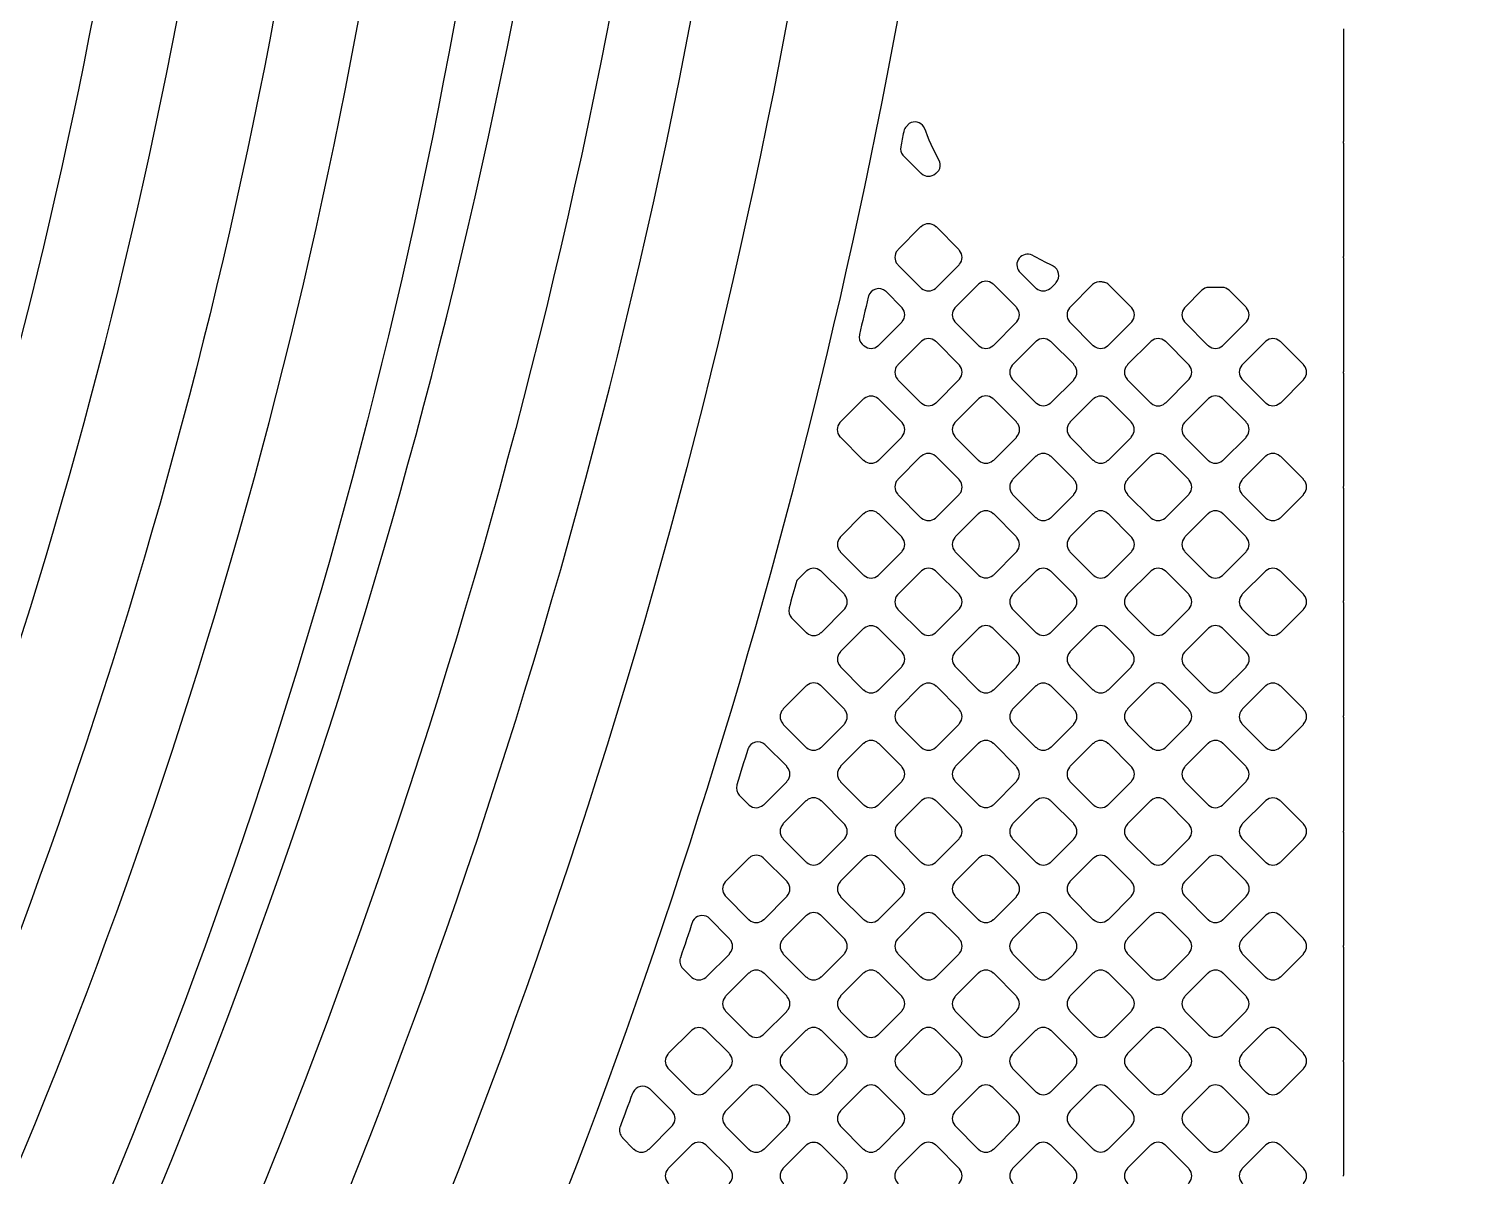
# Model space of a CAD drawing. Extents: x 3811 to 4077, y -444 to -307.
# Drawn here: x 3971.24 to 3973.937, y -381.871 to -379.717 of the extents above; entities that cross this region are included whole.
import ezdxf

# ---------------------------------------------------------------- set-up
doc = ezdxf.new("R2010")
doc.units = 0
doc.layers.add('gbr-dxf', color=7, linetype='Continuous')
doc.layers.add('gbr-outline-dxf', color=2, linetype='Continuous')

msp = doc.modelspace()

# ---------------------------------------------------------------- linework, layer by layer
at = {"layer": 'gbr-dxf'}
for p, q in [((3973.7083, -379.717), (3973.7083, -379.9287)), ((3973.7083, -379.9319), (3973.7083, -380.1446)), ((3973.7083, -380.1468), (3973.7083, -380.361)), ((3973.7083, -380.3632), (3973.7083, -380.5759)), ((3973.7083, -380.5791), (3973.7083, -380.7908)), ((3973.7083, -380.7939), (3973.7083, -381.0067)), ((3973.7083, -381.0089), (3973.7083, -381.2231)), ((3973.7083, -381.2253), (3973.7083, -381.438)), ((3973.7083, -381.4411), (3973.7083, -381.6528)), ((3973.7083, -381.656), (3973.7083, -381.8687))]:
    msp.add_line(p, q, dxfattribs=at)
at = {"layer": 'gbr-dxf', "linetype": 'Continuous'}
for points in [[(3971.0008, -384.3046, 0.139526), (3973.068, -377.8975, -0.274491), (3973.082, -377.8756, 0.210508), (3973.089, -377.8608, -0.047362), (3973.0881, -377.8513, -0.091104), (3973.0914, -377.8333), (3973.2075, -377.5282, -0.066558), (3973.226, -377.4777), (3973.226, -374.8182, 0.199318), (3973.2113, -374.7828), (3972.9554, -374.5278, 0.198501), (3972.9202, -374.5132), (3970.4327, -374.5132, 0.198987)], [(3970.4855, -374.6408), (3972.8681, -374.6408, -0.198395), (3972.9033, -374.6553), (3973.0843, -374.8356, -0.199424), (3973.099, -374.8711), (3973.099, -377.4057, -0.198889), (3973.0844, -377.441), (3972.8906, -377.6349, 0.188485), (3972.8698, -377.6854, -0.064967), (3972.8688, -377.6917), (3972.8688, -377.7252, -0.016201), (3972.8689, -377.7308, -0.161259), (3970.3231, -384.8952, -0.03053)], [(3969.6111, -383.9641, 0.16455), (3971.6997, -377.7894, -0.009265), (3971.6998, -377.7864), (3971.6998, -377.7426, -0.018465), (3971.6997, -377.7409, 0.414241), (3971.6247, -377.6659, -0.014695), (3971.6234, -377.6659), (3971.6154, -377.6659, -0.018488), (3971.6137, -377.6659, 0.40441), (3971.5387, -377.7384), (3971.5387, -377.8195, -0.008849), (3971.5387, -377.8223, -0.163905), (3969.5111, -383.837, -0.038571)], [(3969.8632, -384.19, 0.165094), (3972.0332, -377.7971, -0.009229), (3972.0332, -377.7941), (3972.0332, -377.7393, 0.40164), (3971.9599, -377.6659), (3971.9531, -377.6659), (3971.9525, -377.6659, 0.407482), (3971.8776, -377.7392), (3971.8776, -377.7888, -0.009242), (3971.8775, -377.7918, -0.16464), (3969.7487, -384.0768, -0.029463)], [(3969.9281, -384.5824, 0.159546), (3972.3659, -377.7416), (3972.3659, -377.7409, 0.414241), (3972.2909, -377.6659, -0.014632), (3972.2896, -377.6659), (3972.2877, -377.6659, -0.018442), (3972.286, -377.6659, 0.40413), (3972.211, -377.7384), (3972.211, -377.7964, -0.009242), (3972.211, -377.7994, -0.165171), (3970.0009, -384.3027, -0.039615)], [(3970.1871, -384.7805, 0.160737), (3972.6908, -377.7442, -0.0147), (3972.6907, -377.7429), (3972.6908, -377.7418, -0.011474), (3972.6907, -377.7409, 0.414241), (3972.6157, -377.6659), (3972.6155, -377.6659, 0.393993), (3972.5439, -377.739, -0.016639), (3972.5438, -377.7405, -0.159795), (3970.0652, -384.6957, -0.028322)], [(3969.3722, -383.7259, 0.163845), (3971.3609, -377.8203, -0.00876)]]:
    msp.add_lwpolyline(points, format="xyb", dxfattribs=at)
for points in [[(3972.8768, -379.9386, 0.212655), (3972.8809, -379.9544), (3972.9145, -379.988, -0.083134), (3972.9159, -379.9889, 0.37981), (3972.9419, -379.9889, -0.096625), (3972.9435, -379.9879), (3972.9482, -379.9833, 0.21268), (3972.9505, -379.9667, -0.039653), (3972.9206, -379.9009, 0.398515), (3972.8929, -379.895), (3972.8877, -379.9002), (3972.8877, -379.9002), (3972.8876, -379.9003, 0.128532), (3972.8828, -379.9092), (3972.8828, -379.9093, 0.012501), (3972.8827, -379.91, -0.054939), (3972.8825, -379.9105, -0.000668)], [(3972.8708, -380.1591, -0.091954), (3972.8718, -380.1606), (3972.9145, -380.2033, -0.096111), (3972.9161, -380.2043, 0.37981), (3972.9421, -380.2043, -0.096458), (3972.9437, -380.2033), (3972.9863, -380.1608, -0.096627), (3972.9872, -380.1592, 0.379859), (3972.9872, -380.1332, -0.096723), (3972.9863, -380.1315), (3972.9438, -380.0891, -0.108174), (3972.9419, -380.088, 0.379731), (3972.9159, -380.088, -0.096625), (3972.9143, -380.089), (3972.8718, -380.1315, -0.096111), (3972.8708, -380.1331, 0.379682)], [(3973.0993, -380.1727), (3973.13, -380.2034, -0.091631), (3973.1315, -380.2043, 0.379068), (3973.1575, -380.2043, -0.096259), (3973.1591, -380.2034), (3973.1675, -380.195, -0.06506), (3973.1688, -380.1931, 0.485697), (3973.1632, -380.1628, -0.068196), (3973.1613, -380.1614, -0.023251), (3973.1235, -380.1421, 0.795528)], [(3972.9787, -380.2669, -0.096103), (3972.9796, -380.2685), (3973.0221, -380.311, -0.09979), (3973.0238, -380.312, 0.37981), (3973.0498, -380.312, -0.096458), (3973.0514, -380.311), (3973.0939, -380.2686, -0.096627), (3973.0949, -380.2669, 0.379859), (3973.0949, -380.241, -0.108473), (3973.0938, -380.2391), (3973.0516, -380.1968, -0.10474), (3973.0497, -380.1958, 0.379731), (3973.0238, -380.1958, -0.096625), (3973.0221, -380.1968), (3972.9796, -380.2393, -0.096111), (3972.9787, -380.2409, 0.379682)], [(3973.194, -380.2669, -0.087748), (3973.1949, -380.2684), (3973.2378, -380.3113, -0.087638), (3973.2393, -380.3122, 0.37981), (3973.2653, -380.3122, -0.096625), (3973.2669, -380.3112), (3973.3096, -380.2685, -0.096111), (3973.3106, -380.2669, 0.379471), (3973.3106, -380.2409, -0.087715), (3973.3097, -380.2395), (3973.2672, -380.197, 0.098163), (3973.2603, -380.1934, -0.003656), (3973.2545, -380.1922, -0.038096), (3973.2542, -380.1922, 0.236588), (3973.2371, -380.1973), (3973.195, -380.2393, -0.096111), (3973.194, -380.2409, 0.379682)], [(3972.7994, -380.2915, 0.241469), (3972.8044, -380.309), (3972.8066, -380.3112, -0.100401), (3972.8083, -380.3122, 0.378792), (3972.8342, -380.3122, -0.096377), (3972.8359, -380.3112), (3972.8786, -380.2685, -0.095895), (3972.8796, -380.2668, 0.379347), (3972.8795, -380.2409, -0.092523), (3972.8786, -380.2393), (3972.8503, -380.211, -0.04957), (3972.8485, -380.2097, 0.549231), (3972.8165, -380.219, -0.043099), (3972.8158, -380.2207, -0.001499), (3972.7994, -380.2912, -0.033452)], [(3973.4097, -380.2409, 0.379422), (3973.4097, -380.2669, -0.108042), (3973.4108, -380.2687), (3973.453, -380.3109, -0.107817), (3973.4549, -380.312, 0.37981), (3973.4808, -380.312, -0.096625), (3973.4825, -380.311), (3973.5249, -380.2686, -0.096111), (3973.5259, -380.2669, 0.379859), (3973.5259, -380.241, -0.100399), (3973.5249, -380.2392), (3973.4934, -380.2078), (3973.4934, -380.2078, 0.181507), (3973.4804, -380.2024), (3973.4547, -380.2024, 0.174062), (3973.4423, -380.2077), (3973.4107, -380.2393, -0.096328)], [(3972.8708, -380.3747, -0.095956), (3972.8718, -380.3764), (3972.9143, -380.4188, -0.100151), (3972.916, -380.4198, 0.37981), (3972.942, -380.4198, -0.096458), (3972.9436, -380.4189), (3972.9863, -380.3762, -0.096627), (3972.9872, -380.3746, 0.379859), (3972.9872, -380.3486, -0.092636), (3972.9863, -380.347), (3972.9438, -380.3046, -0.104691), (3972.942, -380.3035, 0.379731), (3972.9161, -380.3035, -0.096625), (3972.9144, -380.3045), (3972.8718, -380.3471, -0.096111), (3972.8708, -380.3488, 0.379682)], [(3973.0864, -380.3746, -0.095956), (3973.0873, -380.3762), (3973.1299, -380.4188, -0.10046), (3973.1317, -380.4198, 0.37981), (3973.1576, -380.4198, -0.096625), (3973.1593, -380.4188), (3973.2017, -380.3764, -0.096111), (3973.2027, -380.3748, 0.379859), (3973.2027, -380.3488, -0.108195), (3973.2016, -380.3469), (3973.1592, -380.3045, -0.104691), (3973.1574, -380.3035, 0.379731), (3973.1315, -380.3035, -0.096625), (3973.1298, -380.3045), (3973.0873, -380.347, -0.096111), (3973.0864, -380.3486, 0.379682)], [(3973.3018, -380.3748, -0.083235), (3973.3027, -380.3762), (3973.3455, -380.419, -0.087416), (3973.347, -380.4199, 0.37981), (3973.373, -380.4199, -0.096458), (3973.3746, -380.4189), (3973.4173, -380.3762, -0.096627), (3973.4183, -380.3746, 0.379859), (3973.4183, -380.3486, -0.088442), (3973.4173, -380.3471), (3973.3745, -380.3043, -0.083733), (3973.3731, -380.3034, 0.379731), (3973.3472, -380.3034, -0.096625), (3973.3455, -380.3044), (3973.3028, -380.3471, -0.096111), (3973.3018, -380.3488, 0.379682)], [(3973.5174, -380.3746, -0.099964), (3973.5184, -380.3763), (3973.5609, -380.4188, -0.104264), (3973.5627, -380.4198, 0.37981), (3973.5886, -380.4198, -0.096625), (3973.5903, -380.4189), (3973.6328, -380.3763, -0.096111), (3973.6338, -380.3747, 0.379859), (3973.6338, -380.3487, -0.088014), (3973.6329, -380.3472), (3973.5902, -380.3045, -0.100824), (3973.5885, -380.3035, 0.379731), (3973.5625, -380.3035, -0.096625), (3973.5608, -380.3045), (3973.5184, -380.347, -0.096111), (3973.5174, -380.3486, 0.379682)], [(3972.7627, -380.4562, 0.378474), (3972.7628, -380.4827, -0.046804), (3972.763, -380.483), (3972.8065, -380.5265, -0.104246), (3972.8083, -380.5276, 0.379422), (3972.8343, -380.5275, -0.096458), (3972.8359, -380.5266), (3972.8784, -380.484, -0.096627), (3972.8794, -380.4824, 0.379859), (3972.8794, -380.4564, -0.088442), (3972.8785, -380.4549), (3972.8359, -380.4124, -0.100824), (3972.8342, -380.4113, 0.379471), (3972.8083, -380.4113, -0.095866), (3972.8066, -380.4123), (3972.7629, -380.456, -0.035015)], [(3972.9785, -380.4564, 0.379422), (3972.9785, -380.4824, -0.099964), (3972.9795, -380.4841), (3973.022, -380.5266, -0.104264), (3973.0238, -380.5276, 0.379308), (3973.0498, -380.5277, -0.095968), (3973.0514, -380.5267), (3973.094, -380.4841, -0.096328), (3973.095, -380.4824, 0.37947), (3973.095, -380.4565, -0.104765), (3973.094, -380.4547), (3973.0515, -380.4122, -0.100519), (3973.0497, -380.4112, 0.379357), (3973.0238, -380.4112, -0.09601), (3973.0222, -380.4121), (3972.9795, -380.4548, -0.096227)], [(3973.1941, -380.4825, -0.087748), (3973.1951, -380.4839), (3973.2377, -380.5266, -0.092126), (3973.2393, -380.5276, 0.37981), (3973.2653, -380.5276, -0.096458), (3973.2669, -380.5266), (3973.3095, -380.4841, -0.096627), (3973.3104, -380.4824, 0.379859), (3973.3104, -380.4564, -0.100902), (3973.3094, -380.4547), (3973.267, -380.4122, -0.096627), (3973.2653, -380.4113, 0.379731), (3973.2394, -380.4113, -0.096625), (3973.2377, -380.4122), (3973.1951, -380.4548, -0.096111), (3973.1941, -380.4565, 0.379682)], [(3973.4096, -380.4824, -0.095956), (3973.4106, -380.484), (3973.4534, -380.5268, -0.083134), (3973.4548, -380.5277, 0.37981), (3973.4808, -380.5277, -0.096625), (3973.4824, -380.5267), (3973.5251, -380.4841, -0.096111), (3973.5261, -380.4824, 0.379859), (3973.5261, -380.4565, -0.09253), (3973.5251, -380.4549), (3973.4823, -380.4121, -0.088207), (3973.4808, -380.4112, 0.379731), (3973.4548, -380.4112, -0.096625), (3973.4532, -380.4121), (3973.4106, -380.4548, -0.096111), (3973.4096, -380.4564, 0.379682)], [(3972.8708, -380.5901, -0.099964), (3972.8718, -380.5918), (3972.9143, -380.6343, -0.104264), (3972.9161, -380.6354, 0.379308), (3972.9421, -380.6354, -0.095968), (3972.9437, -380.6344), (3972.9863, -380.5918, -0.096328), (3972.9873, -380.5902, 0.379), (3972.9873, -380.5643, -0.08785), (3972.9864, -380.5628), (3972.9436, -380.52, -0.100465), (3972.9419, -380.519, 0.37947), (3972.9159, -380.519, -0.096625), (3972.9143, -380.52), (3972.8718, -380.5625, -0.096111), (3972.8708, -380.5642, 0.379682)], [(3973.0863, -380.5643, 0.379201), (3973.0864, -380.5902, -0.099964), (3973.0874, -380.5919), (3973.1297, -380.6343, -0.10399), (3973.1315, -380.6353, 0.379451), (3973.1575, -380.6354, -0.096259), (3973.1591, -380.6344), (3973.2017, -380.5918, -0.096539), (3973.2027, -380.5901, 0.379249), (3973.2027, -380.5642, -0.104293), (3973.2017, -380.5624), (3973.1593, -380.52, -0.100519), (3973.1576, -380.519, 0.3795), (3973.1316, -380.519, -0.096259), (3973.13, -380.52), (3973.0873, -380.5626, -0.096539)], [(3973.3018, -380.5642, 0.379422), (3973.3018, -380.5901, -0.087784), (3973.3028, -380.5916), (3973.3456, -380.6344, -0.092233), (3973.3471, -380.6354, 0.37981), (3973.3731, -380.6354, -0.096458), (3973.3747, -380.6344), (3973.4173, -380.5919, -0.096627), (3973.4183, -380.5902, 0.379357), (3973.4183, -380.5643, -0.100504), (3973.4173, -380.5626), (3973.3747, -380.5199, -0.096726), (3973.373, -380.519, 0.379), (3973.3471, -380.5189, -0.09601), (3973.3454, -380.5199), (3973.3028, -380.5626, -0.096328)], [(3973.5174, -380.5643, 0.379422), (3973.5174, -380.5903, -0.087809), (3973.5183, -380.5917), (3973.561, -380.6344, -0.092072), (3973.5625, -380.6354, 0.37981), (3973.5885, -380.6354, -0.096625), (3973.5902, -380.6344), (3973.6328, -380.5917, -0.096111), (3973.6338, -380.5901, 0.3795), (3973.6338, -380.5641, -0.083622), (3973.6329, -380.5627), (3973.5902, -380.52, -0.096539), (3973.5886, -380.519, 0.378699), (3973.5626, -380.519, -0.09601), (3973.561, -380.52), (3973.5183, -380.5627, -0.096328)], [(3972.763, -380.6979, -0.087343), (3972.7639, -380.6994), (3972.8067, -380.7423, -0.091737), (3972.8083, -380.7432, 0.379422), (3972.8343, -380.7432, -0.096625), (3972.8359, -380.7422), (3972.8786, -380.6995, -0.096111), (3972.8795, -380.6979, 0.379859), (3972.8795, -380.6719, -0.083792), (3972.8787, -380.6705), (3972.8359, -380.6277, -0.096627), (3972.8342, -380.6267, 0.3795), (3972.8083, -380.6267, -0.096117), (3972.8066, -380.6277), (3972.7639, -380.6704, -0.095895), (3972.763, -380.672, 0.378651)], [(3972.9786, -380.672, 0.379201), (3972.9787, -380.6979, -0.104132), (3972.9797, -380.6997), (3973.022, -380.742, -0.107936), (3973.0238, -380.743, 0.37981), (3973.0498, -380.743, -0.096458), (3973.0514, -380.7421), (3973.0939, -380.6996, -0.096627), (3973.0949, -380.698, 0.3795), (3973.0949, -380.672, -0.100514), (3973.0939, -380.6703), (3973.0514, -380.6278, -0.096195), (3973.0497, -380.6268, 0.378939), (3973.0238, -380.6268, -0.096259), (3973.0222, -380.6278), (3972.9796, -380.6703, -0.096539)], [(3973.194, -380.6979, -0.095956), (3973.195, -380.6996), (3973.2376, -380.7422, -0.10046), (3973.2393, -380.7432, 0.37981), (3973.2653, -380.7432, -0.096625), (3973.2669, -380.7422), (3973.3096, -380.6995, -0.096111), (3973.3106, -380.6979, 0.379859), (3973.3106, -380.6719, -0.09253), (3973.3096, -380.6704), (3973.267, -380.6278, -0.104691), (3973.2652, -380.6267, 0.379731), (3973.2393, -380.6267, -0.096625), (3973.2376, -380.6277), (3973.195, -380.6703, -0.096111), (3973.194, -380.672, 0.379682)], [(3973.4097, -380.6979, -0.10047), (3973.4107, -380.6996), (3973.4533, -380.7422, -0.087638), (3973.4548, -380.7431, 0.37981), (3973.4808, -380.7431, -0.096625), (3973.4824, -380.7421), (3973.525, -380.6996, -0.096111), (3973.5259, -380.6979, 0.379859), (3973.5259, -380.672, -0.104293), (3973.5249, -380.6702), (3973.4825, -380.6278, -0.100519), (3973.4808, -380.6268, 0.379731), (3973.4548, -380.6268, -0.096458), (3973.4532, -380.6278), (3973.4107, -380.6703, -0.096627), (3973.4097, -380.6719, 0.379682)], [(3972.6673, -380.8046, 0.25255), (3972.6721, -380.823, -0.042477), (3972.6723, -380.8233), (3972.6991, -380.85, -0.087645), (3972.7006, -380.851, 0.378731), (3972.7265, -380.851, -0.09601), (3972.7281, -380.85), (3972.7707, -380.8074, -0.096328), (3972.7717, -380.8058, 0.37947), (3972.7717, -380.7798, -0.104765), (3972.7706, -380.778), (3972.7282, -380.7355, -0.100824), (3972.7264, -380.7345, 0.379731), (3972.7005, -380.7345, -0.096625), (3972.6988, -380.7355), (3972.6817, -380.7526, -0.001131), (3972.6673, -380.8042, -0.048816)], [(3972.8708, -380.8058, -0.087748), (3972.8717, -380.8072), (3972.9144, -380.8499, -0.092126), (3972.916, -380.8509, 0.37981), (3972.942, -380.8509, -0.096458), (3972.9436, -380.8499), (3972.9863, -380.8072, -0.096627), (3972.9872, -380.8056, 0.379859), (3972.9872, -380.7796, -0.084073), (3972.9864, -380.7782), (3972.9437, -380.7355, -0.096627), (3972.942, -380.7346, 0.379731), (3972.9161, -380.7346, -0.096625), (3972.9144, -380.7355), (3972.8718, -380.7782, -0.096111), (3972.8708, -380.7798, 0.379682)], [(3973.0864, -380.8056, -0.103917), (3973.0874, -380.8074), (3973.1298, -380.8498, -0.107817), (3973.1317, -380.8509, 0.37981), (3973.1576, -380.8509, -0.096625), (3973.1593, -380.8499), (3973.2017, -380.8074, -0.096111), (3973.2027, -380.8058, 0.379859), (3973.2027, -380.7798, -0.100399), (3973.2017, -380.7781), (3973.1591, -380.7355, -0.096627), (3973.1574, -380.7345, 0.379731), (3973.1315, -380.7345, -0.096625), (3973.1298, -380.7355), (3973.0873, -380.778, -0.096111), (3973.0864, -380.7796, 0.379682)], [(3973.3018, -380.8058, -0.091954), (3973.3028, -380.8074), (3973.3454, -380.8499, -0.096128), (3973.347, -380.8509, 0.37981), (3973.373, -380.8509, -0.096458), (3973.3746, -380.8499), (3973.4173, -380.8073, -0.096627), (3973.4183, -380.8056, 0.379859), (3973.4183, -380.7796, -0.096723), (3973.4173, -380.778), (3973.3747, -380.7354, -0.092564), (3973.3731, -380.7345, 0.379731), (3973.3472, -380.7345, -0.096625), (3973.3455, -380.7355), (3973.3028, -380.7782, -0.096111), (3973.3018, -380.7798, 0.379682)], [(3973.5174, -380.8056, -0.091954), (3973.5183, -380.8072), (3973.561, -380.8499, -0.096332), (3973.5627, -380.8509, 0.37981), (3973.5886, -380.8509, -0.096625), (3973.5903, -380.8499), (3973.6328, -380.8074, -0.096111), (3973.6338, -380.8057, 0.379859), (3973.6338, -380.7798, -0.096458), (3973.6328, -380.7781), (3973.5903, -380.7356, -0.108174), (3973.5885, -380.7346, 0.379731), (3973.5625, -380.7346, -0.096625), (3973.5608, -380.7355), (3973.5184, -380.778, -0.096111), (3973.5174, -380.7797, 0.379682)], [(3972.7631, -380.8875, 0.379201), (3972.7631, -380.9135, -0.091954), (3972.7641, -380.915), (3972.8066, -380.9576, -0.096128), (3972.8083, -380.9586, 0.37981), (3972.8343, -380.9586, -0.096458), (3972.8359, -380.9576), (3972.8784, -380.9151, -0.096627), (3972.8794, -380.9134, 0.3795), (3972.8794, -380.8875, -0.096614), (3972.8785, -380.8858), (3972.8361, -380.8434, -0.107877), (3972.8342, -380.8424, 0.378939), (3972.8083, -380.8424, -0.096259), (3972.8066, -380.8433), (3972.7641, -380.8859, -0.096539)], [(3972.9785, -380.9134, -0.092061), (3972.9795, -380.915), (3973.0222, -380.9577, -0.096227), (3973.0238, -380.9587, 0.379422), (3973.0498, -380.9587, -0.096458), (3973.0514, -380.9577), (3973.094, -380.9151, -0.096627), (3973.095, -380.9135, 0.379357), (3973.095, -380.8875, -0.096462), (3973.094, -380.8859), (3973.0513, -380.8432, -0.092624), (3973.0497, -380.8422, 0.37947), (3973.0238, -380.8422, -0.096625), (3973.0221, -380.8432), (3972.9795, -380.8858, -0.096111), (3972.9785, -380.8875, 0.379308)], [(3973.1941, -380.9135, -0.095506), (3973.1951, -380.9151), (3973.2376, -380.9576, -0.100054), (3973.2393, -380.9586, 0.379422), (3973.2653, -380.9586, -0.096458), (3973.2669, -380.9576), (3973.3095, -380.9151, -0.096627), (3973.3104, -380.9134, 0.379859), (3973.3104, -380.8875, -0.092636), (3973.3095, -380.8859), (3973.2668, -380.8432, -0.088207), (3973.2653, -380.8423, 0.379357), (3973.2394, -380.8423, -0.095968), (3973.2377, -380.8433), (3973.1951, -380.8859, -0.096328), (3973.1941, -380.8875, 0.378952)], [(3973.4096, -380.9134, -0.103917), (3973.4106, -380.9152), (3973.4532, -380.9578, -0.092072), (3973.4548, -380.9588, 0.37981), (3973.4808, -380.9588, -0.096625), (3973.4824, -380.9578), (3973.5251, -380.9151, -0.096111), (3973.5261, -380.9135, 0.379859), (3973.5261, -380.8875, -0.100399), (3973.525, -380.8858), (3973.4825, -380.8432, -0.096627), (3973.4808, -380.8422, 0.379731), (3973.4548, -380.8422, -0.096625), (3973.4532, -380.8432), (3973.4106, -380.8858, -0.096111), (3973.4096, -380.8874, 0.379682)], [(3972.6554, -381.0212, -0.103917), (3972.6564, -381.023), (3972.6989, -381.0655, -0.092126), (3972.7004, -381.0665, 0.37981), (3972.7264, -381.0665, -0.096458), (3972.728, -381.0655), (3972.7707, -381.0228, -0.096627), (3972.7717, -381.0212, 0.379859), (3972.7717, -380.9952, -0.100902), (3972.7707, -380.9935), (3972.7282, -380.951, -0.096627), (3972.7266, -380.95, 0.379731), (3972.7006, -380.95, -0.096625), (3972.6989, -380.951), (3972.6563, -380.9936, -0.096111), (3972.6554, -380.9953, 0.379682)], [(3972.8708, -381.0212, -0.091954), (3972.8718, -381.0227), (3972.9145, -381.0654, -0.096332), (3972.9161, -381.0664, 0.37981), (3972.9421, -381.0664, -0.096625), (3972.9437, -381.0654), (3972.9863, -381.0229, -0.096111), (3972.9872, -381.0212, 0.379859), (3972.9872, -380.9953, -0.096458), (3972.9863, -380.9936), (3972.9438, -380.9511, -0.108174), (3972.9419, -380.9501, 0.379731), (3972.9159, -380.9501, -0.096625), (3972.9143, -380.9511), (3972.8718, -380.9935, -0.096111), (3972.8708, -380.9952, 0.379682)], [(3973.0864, -381.0213, -0.092139), (3973.0873, -381.0228), (3973.1299, -381.0654, -0.096332), (3973.1315, -381.0664, 0.379308), (3973.1575, -381.0664, -0.095968), (3973.1591, -381.0654), (3973.2017, -381.0228, -0.096328), (3973.2027, -381.0212, 0.37924), (3973.2027, -380.9952, -0.096614), (3973.2017, -380.9936), (3973.1591, -380.951, -0.092413), (3973.1575, -380.95, 0.379249), (3973.1316, -380.9501, -0.096458), (3973.13, -380.951), (3973.0873, -380.9936, -0.096627), (3973.0864, -380.9953, 0.379682)], [(3973.3018, -381.0212, -0.095956), (3973.3028, -381.0228), (3973.3454, -381.0654, -0.10046), (3973.3471, -381.0664, 0.379308), (3973.3731, -381.0665, -0.095968), (3973.3747, -381.0655), (3973.4173, -381.0229, -0.096328), (3973.4183, -381.0212, 0.379), (3973.4183, -380.9953, -0.092315), (3973.4173, -380.9937), (3973.3745, -380.9509, -0.088003), (3973.373, -380.95, 0.37947), (3973.347, -380.95, -0.096625), (3973.3454, -380.951), (3973.3028, -380.9936, -0.096111), (3973.3018, -380.9952, 0.379682)], [(3973.5174, -381.0213, -0.096265), (3973.5183, -381.0229), (3973.5608, -381.0654, -0.100073), (3973.5626, -381.0664, 0.379201), (3973.5885, -381.0664, -0.096625), (3973.5902, -381.0654), (3973.6328, -381.0228, -0.096111), (3973.6338, -381.0211, 0.3795), (3973.6338, -380.9952, -0.092029), (3973.6329, -380.9936), (3973.5904, -380.9511, -0.104354), (3973.5886, -380.9501, 0.379249), (3973.5626, -380.9501, -0.096625), (3973.561, -380.9511), (3973.5184, -380.9937, -0.096111), (3973.5174, -380.9953, 0.379451)], [(3972.5691, -381.1368, 0.259996), (3972.5738, -381.1557, -0.068332), (3972.5741, -381.1562), (3972.5911, -381.1732, -0.096227), (3972.5927, -381.1742, 0.379465), (3972.6187, -381.1741, -0.096458), (3972.6203, -381.1732), (3972.6629, -381.1306, -0.096627), (3972.6639, -381.129, 0.3795), (3972.6639, -381.103, -0.096614), (3972.6629, -381.1014), (3972.6227, -381.0611, -0.035625), (3972.622, -381.0606, 0.526141), (3972.5902, -381.0686, -0.047585), (3972.5897, -381.0696, -0.00145), (3972.5691, -381.1364, -0.048026)], [(3972.763, -381.103, 0.379422), (3972.763, -381.129, -0.095956), (3972.764, -381.1306), (3972.8066, -381.1732, -0.10046), (3972.8083, -381.1742, 0.379308), (3972.8342, -381.1742, -0.095968), (3972.8359, -381.1733), (3972.8786, -381.1306, -0.096328), (3972.8796, -381.1289, 0.37947), (3972.8795, -381.103, -0.092523), (3972.8786, -381.1014), (3972.836, -381.0588, -0.10442), (3972.8342, -381.0578, 0.379357), (3972.8083, -381.0578, -0.09601), (3972.8066, -381.0587), (3972.764, -381.1014, -0.096227)], [(3972.9787, -381.129, -0.095956), (3972.9796, -381.1306), (3973.0221, -381.1731, -0.100151), (3973.0238, -381.1741, 0.37981), (3973.0498, -381.1741, -0.096458), (3973.0514, -381.1731), (3973.0939, -381.1307, -0.096627), (3973.0949, -381.129, 0.379859), (3973.0949, -381.103, -0.108361), (3973.0938, -381.1012), (3973.0516, -381.0589, -0.104691), (3973.0497, -381.0579, 0.379731), (3973.0238, -381.0579, -0.096625), (3973.0221, -381.0589), (3972.9796, -381.1013, -0.096111), (3972.9787, -381.103, 0.379682)], [(3973.194, -381.129, -0.087748), (3973.1949, -381.1305), (3973.2378, -381.1733, -0.092072), (3973.2393, -381.1742, 0.37981), (3973.2653, -381.1742, -0.096625), (3973.2669, -381.1732), (3973.3096, -381.1306, -0.096111), (3973.3106, -381.1289, 0.379859), (3973.3106, -381.103, -0.083792), (3973.3097, -381.1016), (3973.2669, -381.0588, -0.096627), (3973.2652, -381.0578, 0.379731), (3973.2393, -381.0578, -0.096625), (3973.2376, -381.0588), (3973.195, -381.1014, -0.096111), (3973.194, -381.103, 0.379682)], [(3973.4097, -381.1289, -0.107356), (3973.4108, -381.1308), (3973.4532, -381.1732, -0.095895), (3973.4548, -381.1742, 0.379422), (3973.4808, -381.1741, -0.096625), (3973.4824, -381.1732), (3973.525, -381.1306, -0.096111), (3973.5259, -381.129, 0.379859), (3973.5259, -381.103, -0.096458), (3973.5249, -381.1014), (3973.4824, -381.0588, -0.092623), (3973.4808, -381.0579, 0.3795), (3973.4549, -381.0578, -0.096259), (3973.4532, -381.0588), (3973.4107, -381.1014, -0.095895), (3973.4097, -381.103, 0.378651)], [(3972.6553, -381.2366, -0.107999), (3972.6564, -381.2385), (3972.6989, -381.281, -0.096332), (3972.7005, -381.282, 0.37981), (3972.7265, -381.282, -0.096625), (3972.7282, -381.281), (3972.7707, -381.2385, -0.096111), (3972.7717, -381.2368, 0.379859), (3972.7717, -381.2108, -0.096458), (3972.7707, -381.2092), (3972.728, -381.1665, -0.092289), (3972.7264, -381.1655, 0.379731), (3972.7005, -381.1655, -0.096625), (3972.6988, -381.1665), (3972.6563, -381.209, -0.096111), (3972.6553, -381.2107, 0.379682)], [(3972.8708, -381.2109, 0.379201), (3972.8708, -381.2368, -0.096103), (3972.8718, -381.2384), (3972.9143, -381.2809, -0.09979), (3972.916, -381.2819, 0.379451), (3972.9419, -381.2819, -0.096259), (3972.9436, -381.281), (3972.9863, -381.2383, -0.096539), (3972.9873, -381.2366, 0.379249), (3972.9872, -381.2107, -0.09253), (3972.9863, -381.2091), (3972.9438, -381.1666, -0.10442), (3972.942, -381.1656, 0.3795), (3972.9161, -381.1656, -0.096259), (3972.9144, -381.1666), (3972.8718, -381.2092, -0.096539)], [(3973.0863, -381.2366, -0.09601), (3973.0873, -381.2383), (3973.1299, -381.2809, -0.100401), (3973.1317, -381.2819, 0.379422), (3973.1576, -381.2819, -0.096458), (3973.1593, -381.2809), (3973.2017, -381.2385, -0.096627), (3973.2027, -381.2368, 0.3795), (3973.2027, -381.2109, -0.10824), (3973.2016, -381.209), (3973.1592, -381.1666, -0.104354), (3973.1574, -381.1655, 0.379249), (3973.1315, -381.1656, -0.096625), (3973.1298, -381.1665), (3973.0873, -381.209, -0.096111), (3973.0864, -381.2107, 0.379308)], [(3973.3018, -381.2368, -0.083235), (3973.3027, -381.2382), (3973.3455, -381.281, -0.087978), (3973.347, -381.2819, 0.37981), (3973.373, -381.2819, -0.096458), (3973.3746, -381.281), (3973.4173, -381.2383, -0.096627), (3973.4183, -381.2367, 0.379859), (3973.4183, -381.2107, -0.088442), (3973.4173, -381.2092), (3973.3745, -381.1664, -0.083733), (3973.3731, -381.1655, 0.379731), (3973.3472, -381.1655, -0.096625), (3973.3455, -381.1665), (3973.3028, -381.2092, -0.096111), (3973.3018, -381.2109, 0.379682)], [(3973.5174, -381.2367, -0.099971), (3973.5184, -381.2384), (3973.5609, -381.2809, -0.103923), (3973.5627, -381.2819, 0.378731), (3973.5886, -381.2819, -0.09601), (3973.5903, -381.281), (3973.6328, -381.2384, -0.096328), (3973.6338, -381.2367, 0.37947), (3973.6338, -381.2108, -0.088442), (3973.6329, -381.2093), (3973.5902, -381.1666, -0.100824), (3973.5885, -381.1656, 0.379731), (3973.5625, -381.1656, -0.096625), (3973.5608, -381.1666), (3973.5184, -381.2091, -0.096111), (3973.5174, -381.2107, 0.379451)], [(3972.5475, -381.3445, -0.095956), (3972.5485, -381.3461), (3972.5913, -381.3889, -0.083134), (3972.5927, -381.3898, 0.37981), (3972.6187, -381.3898, -0.096625), (3972.6203, -381.3888), (3972.663, -381.3461, -0.096111), (3972.664, -381.3445, 0.379859), (3972.664, -381.3185, -0.09253), (3972.663, -381.317), (3972.6202, -381.2742, -0.088207), (3972.6187, -381.2732, 0.379731), (3972.5928, -381.2732, -0.096625), (3972.5911, -381.2742), (3972.5485, -381.3168, -0.096111), (3972.5475, -381.3185, 0.379682)], [(3972.7631, -381.3445, -0.099964), (3972.7641, -381.3462), (3972.8065, -381.3886, -0.104069), (3972.8083, -381.3896, 0.37981), (3972.8343, -381.3896, -0.096458), (3972.8359, -381.3886), (3972.8784, -381.3461, -0.096627), (3972.8794, -381.3445, 0.379859), (3972.8794, -381.3185, -0.088442), (3972.8785, -381.317), (3972.8359, -381.2744, -0.100824), (3972.8342, -381.2734, 0.379731), (3972.8082, -381.2734, -0.096625), (3972.8066, -381.2744), (3972.7641, -381.3169, -0.096111), (3972.7631, -381.3185, 0.379682)], [(3972.9785, -381.3445, -0.099964), (3972.9795, -381.3462), (3973.022, -381.3887, -0.104264), (3973.0238, -381.3897, 0.37981), (3973.0498, -381.3897, -0.096625), (3973.0514, -381.3887), (3973.094, -381.3462, -0.096111), (3973.095, -381.3445, 0.379859), (3973.095, -381.3186, -0.104293), (3973.094, -381.3168), (3973.0515, -381.2743, -0.100824), (3973.0497, -381.2733, 0.379731), (3973.0238, -381.2733, -0.096625), (3973.0221, -381.2742), (3972.9795, -381.3169, -0.096111), (3972.9785, -381.3185, 0.379682)], [(3973.1941, -381.3445, -0.087848), (3973.1951, -381.346), (3973.2377, -381.3887, -0.092072), (3973.2393, -381.3896, 0.37981), (3973.2653, -381.3896, -0.096625), (3973.2669, -381.3887), (3973.3095, -381.3461, -0.096111), (3973.3104, -381.3445, 0.379859), (3973.3104, -381.3185, -0.100399), (3973.3094, -381.3168), (3973.267, -381.2743, -0.096857), (3973.2653, -381.2733, 0.379731), (3973.2394, -381.2733, -0.096458), (3973.2377, -381.2743), (3973.1951, -381.3169, -0.096627), (3973.1941, -381.3186, 0.379682)], [(3973.4096, -381.3445, -0.096625), (3973.4106, -381.3461), (3973.4534, -381.3889, -0.083134), (3973.4548, -381.3898, 0.37981), (3973.4808, -381.3898, -0.096625), (3973.4824, -381.3888), (3973.5251, -381.3461, -0.096111), (3973.5261, -381.3445, 0.379859), (3973.5261, -381.3185, -0.09253), (3973.5251, -381.317), (3973.4823, -381.2742, -0.088334), (3973.4808, -381.2732, 0.379731), (3973.4548, -381.2732, -0.096458), (3973.4532, -381.2742), (3973.4106, -381.3168, -0.096627), (3973.4096, -381.3185, 0.379682)], [(3972.4631, -381.4614, 0.266998), (3972.4676, -381.4809, -0.040727), (3972.4678, -381.4811), (3972.4834, -381.4967, -0.087737), (3972.4849, -381.4976, 0.379465), (3972.5109, -381.4976, -0.096625), (3972.5125, -381.4966), (3972.5552, -381.454, -0.096111), (3972.5562, -381.4523, 0.379859), (3972.5562, -381.4264, -0.104293), (3972.5551, -381.4246), (3972.5154, -381.3848, 0.424306), (3972.4867, -381.3916, -0.001519), (3972.4632, -381.461, -0.045951)], [(3972.6553, -381.4523, -0.095956), (3972.6563, -381.4539), (3972.699, -381.4966, -0.082912), (3972.7004, -381.4975, 0.37981), (3972.7264, -381.4975, -0.096458), (3972.728, -381.4965), (3972.7707, -381.4538, -0.096627), (3972.7717, -381.4522, 0.379859), (3972.7717, -381.4262, -0.092636), (3972.7707, -381.4247), (3972.728, -381.382, -0.088207), (3972.7266, -381.3811, 0.379731), (3972.7006, -381.3811, -0.096625), (3972.6989, -381.382), (3972.6563, -381.4247, -0.096111), (3972.6553, -381.4263, 0.379682)], [(3972.8708, -381.4522, -0.099964), (3972.8718, -381.4539), (3972.9143, -381.4964, -0.104264), (3972.9161, -381.4974, 0.379308), (3972.9421, -381.4975, -0.095968), (3972.9437, -381.4965), (3972.9863, -381.4539, -0.096328), (3972.9873, -381.4523, 0.379), (3972.9873, -381.4263, -0.08785), (3972.9864, -381.4248), (3972.9436, -381.3821, -0.100465), (3972.9419, -381.3811, 0.37947), (3972.9159, -381.3811, -0.096625), (3972.9143, -381.3821), (3972.8718, -381.4246, -0.096111), (3972.8708, -381.4262, 0.379682)], [(3973.0863, -381.4523, -0.099971), (3973.0873, -381.454), (3973.1298, -381.4964, -0.103923), (3973.1316, -381.4974, 0.378731), (3973.1575, -381.4974, -0.09601), (3973.1591, -381.4965), (3973.2017, -381.4539, -0.096328), (3973.2027, -381.4522, 0.37947), (3973.2027, -381.4263, -0.104765), (3973.2017, -381.4245), (3973.1593, -381.3821, -0.100824), (3973.1576, -381.3811, 0.379731), (3973.1316, -381.3811, -0.096625), (3973.13, -381.3821), (3973.0873, -381.4247, -0.096111), (3973.0864, -381.4263, 0.379451)], [(3973.3018, -381.4522, -0.087748), (3973.3027, -381.4537), (3973.3456, -381.4965, -0.092126), (3973.3471, -381.4975, 0.37981), (3973.3731, -381.4975, -0.096458), (3973.3747, -381.4965), (3973.4173, -381.454, -0.096627), (3973.4183, -381.4523, 0.379859), (3973.4183, -381.4263, -0.100902), (3973.4172, -381.4246), (3973.3747, -381.382, -0.096627), (3973.373, -381.381, 0.379731), (3973.347, -381.381, -0.096625), (3973.3454, -381.382), (3973.3028, -381.4246, -0.096111), (3973.3018, -381.4263, 0.379682)], [(3973.5174, -381.4523, -0.087748), (3973.5183, -381.4538), (3973.561, -381.4965, -0.092072), (3973.5625, -381.4974, 0.37981), (3973.5885, -381.4974, -0.096625), (3973.5902, -381.4965), (3973.6328, -381.4538, -0.096111), (3973.6338, -381.4521, 0.379859), (3973.6338, -381.4262, -0.083792), (3973.6329, -381.4248), (3973.5902, -381.3821, -0.096627), (3973.5886, -381.3811, 0.379731), (3973.5626, -381.3811, -0.096625), (3973.561, -381.3821), (3973.5184, -381.4247, -0.096111), (3973.5174, -381.4264, 0.379682)], [(3972.5475, -381.5601, -0.099964), (3972.5485, -381.5618), (3972.5911, -381.6044, -0.087978), (3972.5926, -381.6053, 0.37981), (3972.6186, -381.6053, -0.096458), (3972.6202, -381.6043), (3972.6629, -381.5617, -0.096627), (3972.6639, -381.56, 0.379859), (3972.6639, -381.5341, -0.104765), (3972.6628, -381.5322), (3972.6205, -381.4899, -0.100824), (3972.6187, -381.4889, 0.379731), (3972.5928, -381.4889, -0.096625), (3972.5911, -381.4899), (3972.5485, -381.5325, -0.096111), (3972.5475, -381.5341, 0.379682)], [(3972.763, -381.5341, 0.379422), (3972.763, -381.56, -0.087748), (3972.7639, -381.5615), (3972.8067, -381.6043, -0.092072), (3972.8083, -381.6053, 0.379308), (3972.8342, -381.6053, -0.095968), (3972.8359, -381.6043), (3972.8786, -381.5616, -0.096328), (3972.8796, -381.56, 0.37947), (3972.8795, -381.534, -0.084073), (3972.8787, -381.5326), (3972.8359, -381.4898, -0.096857), (3972.8342, -381.4888, 0.379357), (3972.8083, -381.4888, -0.09601), (3972.8066, -381.4898), (3972.764, -381.5324, -0.096227)], [(3972.9786, -381.5341, 0.379201), (3972.9787, -381.56, -0.103917), (3972.9797, -381.5618), (3973.022, -381.6041, -0.108029), (3973.0238, -381.6051, 0.379451), (3973.0498, -381.6051, -0.096259), (3973.0514, -381.6042), (3973.0939, -381.5617, -0.096539), (3973.0949, -381.56, 0.379249), (3973.0949, -381.5341, -0.100399), (3973.0939, -381.5324), (3973.0514, -381.4899, -0.096857), (3973.0498, -381.4889, 0.3795), (3973.0238, -381.4889, -0.096259), (3973.0222, -381.4899), (3972.9796, -381.5324, -0.096539)], [(3973.194, -381.5341, 0.379201), (3973.194, -381.56, -0.096103), (3973.195, -381.5617), (3973.2376, -381.6043, -0.09979), (3973.2393, -381.6053, 0.379451), (3973.2653, -381.6053, -0.096259), (3973.2669, -381.6043), (3973.3096, -381.5616, -0.096539), (3973.3106, -381.5599, 0.379249), (3973.3106, -381.534, -0.09253), (3973.3096, -381.5324), (3973.267, -381.4898, -0.10442), (3973.2652, -381.4888, 0.3795), (3973.2393, -381.4888, -0.096259), (3973.2376, -381.4898), (3973.195, -381.5324, -0.096539)], [(3973.4097, -381.534, 0.379422), (3973.4097, -381.56, -0.10047), (3973.4107, -381.5617), (3973.4533, -381.6043, -0.088202), (3973.4548, -381.6052, 0.379451), (3973.4807, -381.6052, -0.096259), (3973.4824, -381.6042), (3973.525, -381.5616, -0.096539), (3973.526, -381.56, 0.379249), (3973.5259, -381.5341, -0.104293), (3973.5249, -381.5323), (3973.4825, -381.4899, -0.100824), (3973.4808, -381.4889, 0.379357), (3973.4549, -381.4889, -0.095968), (3973.4532, -381.4898), (3973.4107, -381.5324, -0.096328)], [(3972.4398, -381.6419, 0.379201), (3972.4398, -381.6678, -0.103917), (3972.4409, -381.6696), (3972.4833, -381.7121, -0.092126), (3972.4849, -381.713, 0.37981), (3972.5109, -381.713, -0.096458), (3972.5125, -381.712), (3972.555, -381.6695, -0.096627), (3972.556, -381.6678, 0.3795), (3972.556, -381.6419, -0.100514), (3972.555, -381.6402), (3972.5125, -381.5977, -0.096195), (3972.5109, -381.5967, 0.378939), (3972.485, -381.5967, -0.096259), (3972.4833, -381.5977), (3972.4408, -381.6402, -0.096539)], [(3972.6552, -381.6678, -0.099643), (3972.6562, -381.6695), (3972.6989, -381.7122, -0.087864), (3972.7004, -381.7132, 0.379422), (3972.7264, -381.7131, -0.096458), (3972.728, -381.7122), (3972.7707, -381.6695, -0.096627), (3972.7717, -381.6678, 0.379859), (3972.7717, -381.6419, -0.104765), (3972.7706, -381.6401), (3972.7282, -381.5976, -0.100519), (3972.7264, -381.5966, 0.379357), (3972.7005, -381.5966, -0.09601), (3972.6988, -381.5975), (3972.6562, -381.6402, -0.096227), (3972.6552, -381.6418, 0.378952)], [(3972.8708, -381.6419, 0.379201), (3972.8708, -381.6678, -0.087748), (3972.8717, -381.6693), (3972.9144, -381.712, -0.092126), (3972.916, -381.713, 0.379451), (3972.9419, -381.713, -0.096259), (3972.9436, -381.712), (3972.9863, -381.6693, -0.096539), (3972.9873, -381.6676, 0.379249), (3972.9872, -381.6417, -0.083792), (3972.9864, -381.6403), (3972.9437, -381.5976, -0.096857), (3972.942, -381.5966, 0.3795), (3972.9161, -381.5966, -0.096259), (3972.9144, -381.5976), (3972.8718, -381.6403, -0.096539)], [(3973.0863, -381.6417, 0.379422), (3973.0864, -381.6677, -0.104392), (3973.0874, -381.6695), (3973.1298, -381.7119, -0.107817), (3973.1317, -381.7129, 0.379308), (3973.1576, -381.713, -0.095968), (3973.1592, -381.712), (3973.2017, -381.6695, -0.096328), (3973.2027, -381.6679, 0.37947), (3973.2027, -381.6419, -0.100902), (3973.2017, -381.6402), (3973.1591, -381.5976, -0.096627), (3973.1574, -381.5966, 0.379357), (3973.1315, -381.5966, -0.095968), (3973.1299, -381.5976), (3973.0873, -381.6401, -0.096328)], [(3973.3018, -381.6679, -0.091954), (3973.3028, -381.6694), (3973.3454, -381.712, -0.096332), (3973.347, -381.713, 0.37981), (3973.373, -381.713, -0.096625), (3973.3746, -381.712), (3973.4173, -381.6693, -0.096111), (3973.4183, -381.6677, 0.379859), (3973.4183, -381.6417, -0.096458), (3973.4173, -381.6401), (3973.3747, -381.5975, -0.092289), (3973.3731, -381.5966, 0.379731), (3973.3472, -381.5966, -0.096625), (3973.3455, -381.5975), (3973.3028, -381.6403, -0.096111), (3973.3018, -381.6419, 0.379682)], [(3973.5174, -381.6418, 0.379422), (3973.5174, -381.6677, -0.092139), (3973.5183, -381.6693), (3973.561, -381.712, -0.096332), (3973.5627, -381.713, 0.37981), (3973.5886, -381.713, -0.096625), (3973.5903, -381.712), (3973.6328, -381.6694, -0.096111), (3973.6338, -381.6678, 0.3795), (3973.6338, -381.6418, -0.096475), (3973.6328, -381.6402), (3973.5903, -381.5977, -0.10771), (3973.5884, -381.5966, 0.378699), (3973.5625, -381.5966, -0.09601), (3973.5609, -381.5976), (3973.5183, -381.6401, -0.096328)], [(3972.3499, -381.7786, 0.274222), (3972.3543, -381.7985, -0.068083), (3972.3546, -381.7991), (3972.3755, -381.8199, -0.095686), (3972.3771, -381.8209, 0.379071), (3972.403, -381.8208, -0.096815), (3972.4047, -381.8198), (3972.4474, -381.7772, -0.096314), (3972.4483, -381.7755, 0.379859), (3972.4483, -381.7496, -0.096815), (3972.4473, -381.7479), (3972.4073, -381.7079, -0.095886), (3972.4053, -381.7067, 0.508984), (3972.3746, -381.7134, -0.101159), (3972.3732, -381.7155, -0.001391), (3972.35, -381.7782, -0.045941)], [(3972.5475, -381.7755, -0.103917), (3972.5486, -381.7773), (3972.5912, -381.8199, -0.092072), (3972.5927, -381.8208, 0.37981), (3972.6187, -381.8208, -0.096625), (3972.6203, -381.8199), (3972.6629, -381.7773, -0.096111), (3972.6639, -381.7757, 0.379859), (3972.6639, -381.7497, -0.100399), (3972.6628, -381.748), (3972.6203, -381.7054, -0.096627), (3972.6186, -381.7044, 0.379731), (3972.5926, -381.7044, -0.096625), (3972.591, -381.7054), (3972.5485, -381.7479, -0.096111), (3972.5475, -381.7495, 0.379682)], [(3972.763, -381.7757, -0.092139), (3972.7639, -381.7772), (3972.8065, -381.8198, -0.096332), (3972.8082, -381.8208, 0.37981), (3972.8341, -381.8208, -0.096625), (3972.8358, -381.8198), (3972.8784, -381.7771, -0.096111), (3972.8794, -381.7755, 0.379859), (3972.8794, -381.7495, -0.096458), (3972.8784, -381.7479), (3972.8361, -381.7055, -0.108515), (3972.8342, -381.7045, 0.379731), (3972.8082, -381.7045, -0.096458), (3972.8066, -381.7054), (3972.764, -381.7481, -0.096627), (3972.763, -381.7497, 0.379682)], [(3972.9785, -381.7496, 0.379422), (3972.9785, -381.7755, -0.092139), (3972.9795, -381.7771), (3973.0222, -381.8198, -0.096332), (3973.0238, -381.8208, 0.379308), (3973.0498, -381.8208, -0.095968), (3973.0514, -381.8198), (3973.094, -381.7772, -0.096328), (3973.095, -381.7756, 0.37947), (3973.095, -381.7496, -0.096723), (3973.094, -381.7479), (3973.0513, -381.7053, -0.092564), (3973.0497, -381.7043, 0.379357), (3973.0238, -381.7043, -0.095968), (3973.0222, -381.7053), (3972.9795, -381.7479, -0.096328)], [(3973.1941, -381.7756, -0.095956), (3973.1951, -381.7772), (3973.2376, -381.8197, -0.099727), (3973.2393, -381.8207, 0.378952), (3973.2652, -381.8207, -0.09601), (3973.2669, -381.8197), (3973.3095, -381.7771, -0.096328), (3973.3104, -381.7755, 0.379), (3973.3105, -381.7496, -0.092315), (3973.3095, -381.748), (3973.2668, -381.7053, -0.088003), (3973.2653, -381.7044, 0.379117), (3973.2394, -381.7044, -0.096117), (3973.2377, -381.7053), (3973.1951, -381.748, -0.096111), (3973.1941, -381.7496, 0.379682)], [(3973.4096, -381.7755, -0.103884), (3973.4106, -381.7773), (3973.4533, -381.8199, -0.091578), (3973.4548, -381.8209, 0.379201), (3973.4808, -381.8208, -0.096625), (3973.4824, -381.8199), (3973.5251, -381.7772, -0.096111), (3973.5261, -381.7755, 0.379357), (3973.5261, -381.7496, -0.100402), (3973.5251, -381.7479), (3973.4824, -381.7052, -0.096423), (3973.4808, -381.7043, 0.37947), (3973.4548, -381.7043, -0.096625), (3973.4532, -381.7053), (3973.4106, -381.7479, -0.096111), (3973.4096, -381.7495, 0.379451)], [(3972.4397, -381.8833, -0.107365), (3972.4407, -381.8851), (3972.4833, -381.9277, -0.096737), (3972.4849, -381.9287, 0.379014), (3972.5109, -381.9287, -0.096323), (3972.5125, -381.9277), (3972.5552, -381.885, -0.095916), (3972.5562, -381.8834, 0.379778), (3972.5562, -381.8574, -0.096458), (3972.5552, -381.8557), (3972.5125, -381.8131, -0.092289), (3972.5109, -381.8121, 0.3795), (3972.485, -381.8121, -0.096117), (3972.4833, -381.8131), (3972.4407, -381.8557, -0.095895), (3972.4397, -381.8574, 0.378424)], [(3972.6553, -381.8833, -0.103884), (3972.6564, -381.8851), (3972.6989, -381.9276, -0.091737), (3972.7004, -381.9285, 0.378952), (3972.7264, -381.9286, -0.09601), (3972.728, -381.9276), (3972.7706, -381.885, -0.096328), (3972.7716, -381.8833, 0.37947), (3972.7715, -381.8574, -0.100902), (3972.7705, -381.8557), (3972.7281, -381.8132, -0.096627), (3972.7264, -381.8122, 0.379731), (3972.7005, -381.8122, -0.096625), (3972.6988, -381.8132), (3972.6563, -381.8557, -0.096111), (3972.6553, -381.8573, 0.379308)], [(3972.8707, -381.8834, -0.091954), (3972.8716, -381.8849), (3972.9143, -381.9276, -0.096111), (3972.916, -381.9286, 0.37981), (3972.942, -381.9286, -0.096458), (3972.9436, -381.9276), (3972.9863, -381.885, -0.096627), (3972.9872, -381.8833, 0.379859), (3972.9872, -381.8573, -0.096723), (3972.9863, -381.8557), (3972.9438, -381.8132, -0.108174), (3972.9419, -381.8122, 0.379731), (3972.9159, -381.8122, -0.096625), (3972.9143, -381.8131), (3972.8717, -381.8558, -0.096111), (3972.8707, -381.8574, 0.379682)], [(3973.0864, -381.8833, -0.091954), (3973.0873, -381.8849), (3973.1299, -381.9275, -0.096332), (3973.1315, -381.9285, 0.379308), (3973.1575, -381.9285, -0.095968), (3973.1591, -381.9275), (3973.2017, -381.8849, -0.096328), (3973.2027, -381.8832, 0.37924), (3973.2027, -381.8573, -0.096614), (3973.2017, -381.8557), (3973.1591, -381.8131, -0.092228), (3973.1575, -381.8121, 0.379249), (3973.1316, -381.8121, -0.096625), (3973.13, -381.8131), (3973.0873, -381.8557, -0.096111), (3973.0864, -381.8574, 0.379682)], [(3973.3018, -381.8573, 0.379201), (3973.3018, -381.8833, -0.095956), (3973.3028, -381.8849), (3973.3454, -381.9275, -0.100151), (3973.3471, -381.9285, 0.379451), (3973.3731, -381.9285, -0.096259), (3973.3747, -381.9275), (3973.4173, -381.885, -0.096539), (3973.4183, -381.8833, 0.379249), (3973.4183, -381.8574, -0.09253), (3973.4173, -381.8558), (3973.3745, -381.813, -0.088334), (3973.373, -381.8121, 0.3795), (3973.3471, -381.8121, -0.096259), (3973.3454, -381.813), (3973.3028, -381.8557, -0.096539)], [(3973.5174, -381.8834, -0.095956), (3973.5184, -381.885), (3973.5609, -381.9276, -0.10046), (3973.5627, -381.9286, 0.37981), (3973.5886, -381.9286, -0.096625), (3973.5903, -381.9276), (3973.633, -381.885, -0.096111), (3973.6339, -381.8833, 0.379859), (3973.6339, -381.8573, -0.09253), (3973.633, -381.8558), (3973.5904, -381.8132, -0.104691), (3973.5886, -381.8122, 0.379731), (3973.5626, -381.8122, -0.096625), (3973.561, -381.8131), (3973.5184, -381.8558, -0.096111), (3973.5174, -381.8574, 0.379682)]]:
    msp.add_lwpolyline(points, format="xyb", close=True, dxfattribs=at)
at = {"layer": 'gbr-dxf'}
for centre, start, end in [((3973.683, -379.9303), 356.4279, 3.5721), ((3973.683, -380.1457), 357.4953, 2.5047), ((3973.683, -380.3621), 357.4953, 2.5047), ((3973.683, -380.5775), 356.4279, 3.5721), ((3973.683, -380.7924), 356.4279, 3.5721), ((3973.683, -381.0078), 357.4953, 2.5047), ((3973.683, -381.2242), 357.4953, 2.5047), ((3973.683, -381.4395), 356.4279, 3.5721), ((3973.683, -381.6544), 356.4279, 3.5721), ((3973.683, -381.8698), 357.4953, 2.5047)]:
    msp.add_arc(centre, 0.0254, start, end, dxfattribs=at)
at = {"layer": 'gbr-outline-dxf', "linetype": 'Continuous', "const_width": 0.000025}
msp.add_lwpolyline([(3953.9368, -395.8387), (3953.9368, -388.4571, -0.211094), (3954.1001, -388.0874), (3959.7734, -382.9211, 0.211095), (3959.9367, -382.5514), (3959.9367, -374.6482, -0.414217), (3960.4367, -374.1482), (3973.4367, -374.1482, -0.414217), (3973.9367, -374.6482), (3973.9367, -382.5514, -0.211094), (3973.7734, -382.9211), (3968.1001, -388.0874, 0.211095), (3967.9367, -388.4571), (3967.9367, -397.2149, -0.414217), (3967.4367, -397.7149), (3962.4367, -397.7149, -0.414217), (3961.9367, -397.2149), (3961.9367, -396.8387, 0.414217), (3961.4367, -396.3387), (3954.4368, -396.3387, -0.414217)], format="xyb", close=True, dxfattribs=at)

doc.saveas('drawing.dxf')
